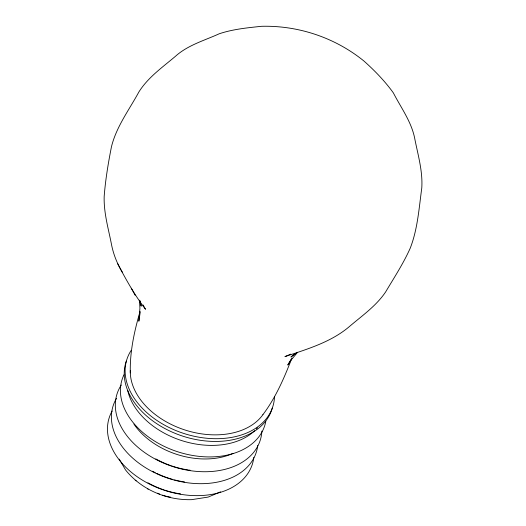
<?xml version="1.0" encoding="UTF-8"?>
<svg xmlns="http://www.w3.org/2000/svg" width="526" height="526" viewBox="0 0 526 526"><rect width="100%" height="100%" fill="white"/><g stroke="black" fill="none" stroke-linecap="round" stroke-linejoin="round"><path stroke-width="0.79" d="M140.172 312.477L138.864 321.208L139.923 308.236L139.475 300.149M140.12 311.313C134.294 331.275 129.738 351.993 130.31 372.908M291.864 358.134C284.27 377.938 275.736 397.61 262.882 414.692M291.069 359.35L287.775 365.018L291.391 359.659L297.617 352.288L290.944 357.009L295.296 353.387M290.812 354.123L284.928 356.608C307.526 349.034 331.472 342.038 349.836 326.179C362.381 315.501 376.235 305.862 385.584 292.009C394.145 277.61 403.389 263.513 410.227 248.187C417.703 229.007 418.998 208.217 421.78 187.999C422.891 170.845 417.729 154.21 414.541 137.549C411.056 121.19 400.871 107.501 393.349 92.872C384.92 81.168 374.736 70.655 363.992 61.075C335.292 37.74 298.525 25.353 261.567 26.3C247.358 27.793 232.854 29.2 219.25 33.769C204.312 40.568 187.808 45.104 175.382 56.354C162.429 67.341 148.056 77.322 138.884 91.958C129.153 109.881 116.391 126.634 111.459 146.754C108.218 163.191 105.463 179.767 104.174 196.474C103.675 213.096 108.573 229.158 111.663 245.326C113.642 254.827 117.259 263.907 122.341 272.172M220.525 491.849L208.171 497.077L191.543 499.667C166.525 500.338 141.238 489.594 125.517 469.909L119.231 459.126M135.202 480.212L136.122 480.856M147.661 488.851L148.148 489.2M117.666 263.677C125.951 279.543 134.63 295.099 145.505 309.275L143.118 304.975M131.29 288.228L135.129 295.217M139.548 300.57L141.205 306.171L140.054 300.681M253.808 457.423A75.251 51.896 18.2 0 1 164.664 490.37A75.251 51.896 18.2 0 1 112.163 411.016M257.74 445.463A75.251 51.896 18.2 0 1 168.037 478.226A75.251 51.896 18.2 0 1 116.502 398.353M261.876 431.077A75.251 51.896 18.2 0 1 172.521 466.457A75.251 51.896 18.2 0 1 121.296 385.012M265.821 421.241A74.948 51.686 18.2 0 1 177.387 451.67A74.948 51.686 18.2 0 1 123.978 374.768M274.513 396.44A76.691 52.889 18.2 0 1 183.975 433.509A76.691 52.889 18.2 0 1 131.211 350.329M272.271 408.123A76.691 52.889 18.2 0 1 183.061 436.245A76.691 52.889 18.2 0 1 126.306 361.138M190.07 470.205A66.69 45.992 18.2 0 1 188.466 469.988M187.697 469.869A66.69 45.992 18.2 0 1 171.601 465.918M170.858 465.661A66.69 45.992 18.2 0 1 155.775 458.889M233.057 453.346A66.69 45.992 18.2 0 1 133.926 424.087M257.431 427.783A71.391 49.234 18.2 0 1 256.386 428.953M254.702 430.662A71.391 49.234 18.2 0 1 182.141 440.729A71.391 49.234 18.2 0 1 127.746 390.568M262.934 414.633A71.391 49.234 18.2 0 1 184.061 429.689A71.391 49.234 18.2 0 1 130.303 370.442M170.569 497.136A31.954 22.039 18.2 0 1 162.488 495.19M159.648 494.118A31.954 22.039 18.2 0 1 157.563 493.191M180.602 493.901A66.69 45.992 18.2 0 1 164.48 490.081M163.737 489.831A66.69 45.992 18.2 0 1 147.911 482.802M184.534 481.947A66.69 45.992 18.2 0 1 174.5 479.916M172.962 479.502A66.69 45.992 18.2 0 1 156.682 473.374M155.275 472.67A66.69 45.992 18.2 0 1 152.52 471.224"/></g></svg>
